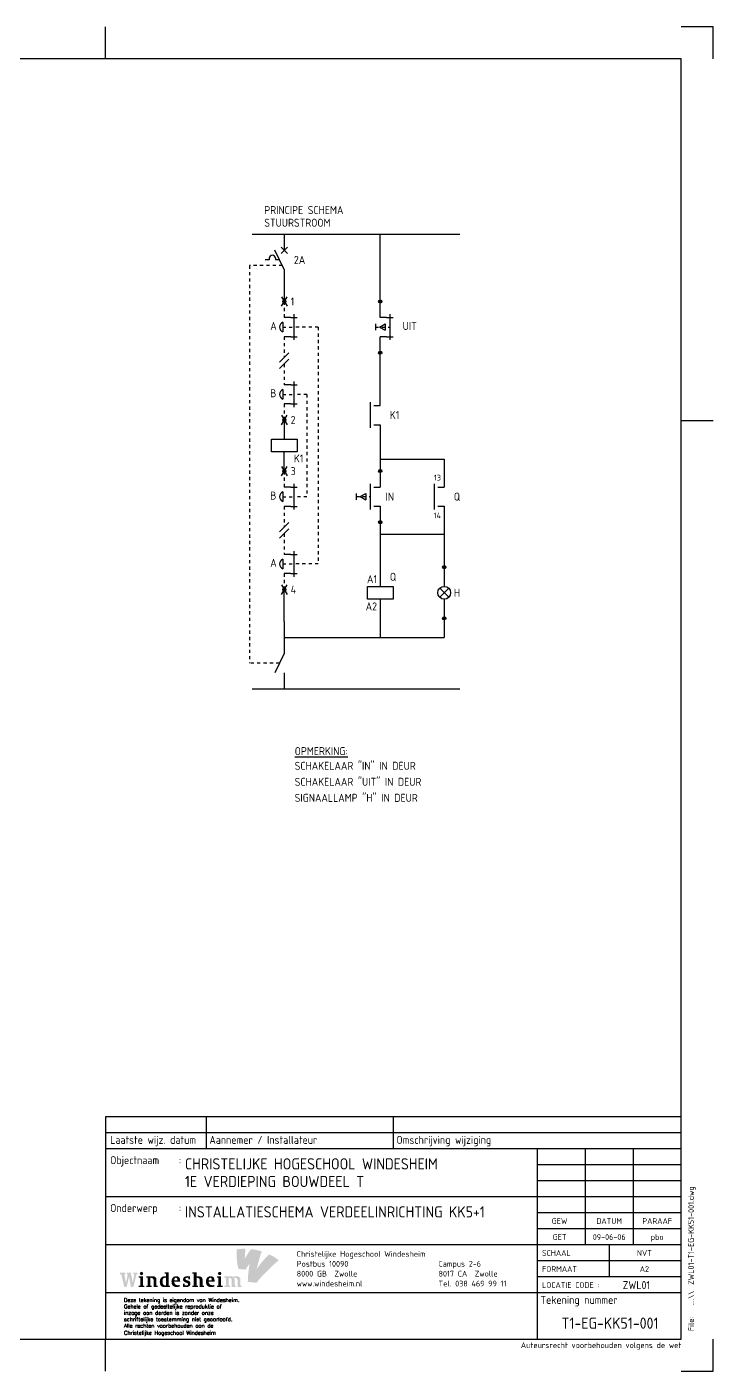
# Model space of a CAD drawing. Header units: millimetres. Extents: x 0 to 594, y 0 to 420.
# Drawn here: x 379.4 to 594, y 0 to 420 of the extents above; entities that cross this region are included whole.
import ezdxf
from ezdxf.enums import TextEntityAlignment as Align

# ---------------------------------------------------------------- set-up
doc = ezdxf.new("R2010")
doc.units = ezdxf.units.MM
doc.linetypes.add('STABI11', pattern=[2, 1, -1])
doc.layers.get('0').update_dxf_attribs({"linetype": 'CONTINUOUS'})
for name, color, linetype in [('00att018', 1, 'CONTINUOUS'), ('00att025', 2, 'CONTINUOUS'), ('00att035', 3, 'CONTINUOUS'), ('00att050', 4, 'CONTINUOUS'), ('00kad018', 1, 'CONTINUOUS'), ('00kad025', 2, 'CONTINUOUS'), ('00kad070', 5, 'CONTINUOUS'), ('BL$2----_KADER', 7, 'CONTINUOUS'), ('BL$4----_LOGO', 7, 'CONTINUOUS'), ('BL$4----_STEMPEL', 7, 'CONTINUOUS'), ('EL$1----', 3, 'CONTINUOUS'), ('EL6311--', 3, 'CONTINUOUS'), ('LAAG_1', 160, 'CONTINUOUS')]:
    doc.layers.add(name, color=color, linetype=linetype)
doc.styles.add('BURO-018', font='BUROFONT', dxfattribs={"height": 1.8})
doc.styles.add('BURO-025', font='Iso.shx', dxfattribs={"height": 2.5})
doc.styles.add('EDU', font='ROMANS.SHX', dxfattribs={"height": 2.5})
doc.styles.add('ISO', font='isocp.shx')

# ---------------------------------------------------------------- blocks, each defined once
blk = doc.blocks.new('a2-windesheim-hor')
at = {"layer": '00kad018', "color": 1}
for p, q in [((404, 410), (404, 420)), ((594, 420), (584, 420)), ((594, 410), (594, 420)), ((584, 297), (594, 297)), ((404, 0), (404, 10)), ((594, 0), (594, 10)), ((584, 0), (594, 0))]:
    blk.add_line(p, q, dxfattribs=at)
at = {"layer": '00kad070', "color": 5}
for p, q in [((584, 410), (20, 410)), ((584, 10), (584, 410)), ((20, 10), (584, 10))]:
    blk.add_line(p, q, dxfattribs=at)
at = {"layer": '00att018', "color": 1, "style": 'ISO'}
blk.add_text('Auteursrecht voorbehouden volgens de wet', height=1.8, dxfattribs=at).set_placement((584.08, 7.2), align=Align.RIGHT)
blk = doc.blocks.new('AI9-BLK4')
at = {"layer": 'LAAG_1'}
h = blk.add_hatch(color=40, dxfattribs=at)
edge = h.paths.add_edge_path()
edge.add_spline(control_points=[(7.13, 7.18), (4.76, 4.71), (2.6, 2.64), (-0.67, -2.09), (0, 0.48), (1.33, 5.88), (2.58, 8.98), (0.66, 9.66), (-2.22, 10.26), (-4.13, 10.42), (-5.47, 8.84), (-7.52, 5.49), (-8.07, 4.43), (-8, 6.89), (-7.74, 9.27), (-7.64, 10.61), (-9.57, 10.7), (-11, 10.61), (-13.21, 10.31), (-13.29, 6), (-13.05, 2.03), (-12.01, -2), (-10.76, -2.09), (-7.6, -2.36), (-7.6, -2.36), (-7.12, -1.66), (-6.13, -0.03), (-4.98, 1.41), (-5.44, -0.9), (-5.87, -4.06), (-6.06, -7.16), (-6.12, -8.14), (-6.15, -9.12), (-6.16, -10.06), (-4.67, -10.18), (-0.96, -10.58), (-0.72, -10.61), (-0.72, -10.61), (-0.71, -10.6), (-0.71, -10.6), (-0.7, -10.59), (-0.7, -10.58), (-0.69, -10.58), (0.69, -8.77), (2.26, -6.96), (3.63, -5.5), (4.7, -4.37), (5.74, -3.33), (6.72, -2.37), (9.27, 0.11), (11.5, 2.08), (13.21, 3.49), (11.03, 5.13), (9.48, 6.13), (7.13, 7.18)], knot_values=[0, 0, 0, 0, 1, 1, 1, 2, 2, 2, 3, 3, 3, 4, 4, 4, 5, 5, 5, 6, 6, 6, 7, 7, 7, 8, 8, 8, 9, 9, 9, 10, 10, 10, 11, 11, 11, 12, 12, 12, 13, 13, 13, 14, 14, 14, 15, 15, 15, 16, 16, 16, 17, 17, 17, 18, 18, 18, 18], degree=3, periodic=0)
h = blk.add_hatch(color=154, dxfattribs=at)
edge = h.paths.add_edge_path()
edge.add_spline(control_points=[(-0.71, -10.6), (-0.71, -10.6), (-0.71, -10.6), (-0.71, -10.6), (-0.74, -10.63), (-0.72, -10.62), (-0.71, -10.6)], knot_values=[0, 0, 0, 0, 1, 1, 1, 2, 2, 2, 2], degree=3, periodic=0)
h = blk.add_hatch(color=154, dxfattribs=at)
edge = h.paths.add_edge_path()
edge.add_spline(control_points=[(-0.71, -10.6), (-0.71, -10.6), (-0.7, -10.6), (-0.7, -10.6), (-0.67, -10.57), (-0.69, -10.59), (-0.71, -10.6)], knot_values=[0, 0, 0, 0, 1, 1, 1, 2, 2, 2, 2], degree=3, periodic=0)
blk = doc.blocks.new('AI9-BLK3')
at = {"layer": 'LAAG_1'}
h = blk.add_hatch(color=154, dxfattribs=at)
edge = h.paths.add_edge_path()
edge.add_spline(control_points=[(-27.78, 3.24), (-27.78, 3.24), (-29.75, -4.72), (-29.75, -4.72), (-29.75, -4.72), (-31.22, -4.72), (-31.22, -4.72), (-31.22, -4.72), (-32.46, 1.79), (-32.46, 1.79), (-32.46, 1.79), (-33.95, -4.72), (-33.95, -4.72), (-33.95, -4.72), (-35.41, -4.72), (-35.41, -4.72), (-35.41, -4.72), (-37.24, 3.24), (-37.24, 3.24), (-37.24, 3.24), (-38.03, 3.24), (-38.03, 3.24), (-38.03, 3.24), (-38.03, 4.16), (-38.03, 4.16), (-38.03, 4.16), (-34.81, 4.16), (-34.81, 4.16), (-34.81, 4.16), (-34.81, 3.24), (-34.81, 3.24), (-34.81, 3.24), (-35.38, 3.24), (-35.38, 3.24), (-35.38, 3.24), (-34.43, -2.11), (-34.43, -2.11), (-34.43, -2.11), (-33.18, 3.26), (-33.18, 3.26), (-33.18, 3.26), (-33.73, 3.26), (-33.73, 3.26), (-33.73, 3.26), (-33.73, 4.16), (-33.73, 4.16), (-33.73, 4.16), (-31.32, 4.16), (-31.32, 4.16), (-31.32, 4.16), (-30.15, -2.11), (-30.15, -2.11), (-30.15, -2.11), (-29.03, 3.24), (-29.03, 3.24), (-29.03, 3.24), (-29.84, 3.24), (-29.84, 3.24), (-29.84, 3.24), (-29.84, 4.16), (-29.84, 4.16), (-29.84, 4.16), (-27.18, 4.16), (-27.18, 4.16), (-27.18, 4.16), (-27.18, 3.24), (-27.18, 3.24), (-27.18, 3.24), (-27.78, 3.24), (-27.78, 3.24)], knot_values=[0, 0, 0, 0, 1, 1, 1, 2, 2, 2, 3, 3, 3, 4, 4, 4, 5, 5, 5, 6, 6, 6, 7, 7, 7, 8, 8, 8, 9, 9, 9, 10, 10, 10, 11, 11, 11, 12, 12, 12, 13, 13, 13, 14, 14, 14, 15, 15, 15, 16, 16, 16, 17, 17, 17, 18, 18, 18, 19, 19, 19, 20, 20, 20, 21, 21, 21, 22, 22, 22, 23, 23, 23, 23], degree=3, periodic=0)
h = blk.add_hatch(color=154, dxfattribs=at)
edge = h.paths.add_edge_path()
edge.add_spline(control_points=[(-26.42, -4.7), (-26.42, -4.7), (-26.42, -3.87), (-26.42, -3.87), (-26.42, -3.87), (-25.47, -3.87), (-25.47, -3.87), (-25.47, -3.87), (-25.47, 1.17), (-25.47, 1.17), (-25.47, 1.17), (-26.42, 1.17), (-26.42, 1.17), (-26.42, 1.17), (-26.42, 1.99), (-26.42, 1.99), (-26.42, 1.99), (-23.75, 1.99), (-23.75, 1.99), (-23.75, 1.99), (-23.75, -3.87), (-23.75, -3.87), (-23.75, -3.87), (-22.88, -3.87), (-22.88, -3.87), (-22.88, -3.87), (-22.88, -4.7), (-22.88, -4.7), (-22.88, -4.7), (-26.42, -4.7), (-26.42, -4.7)], knot_values=[0, 0, 0, 0, 1, 1, 1, 2, 2, 2, 3, 3, 3, 4, 4, 4, 5, 5, 5, 6, 6, 6, 7, 7, 7, 8, 8, 8, 9, 9, 9, 10, 10, 10, 10], degree=3, periodic=0)
edge = h.paths.add_edge_path()
edge.add_spline(control_points=[(-24.66, 2.67), (-25.25, 2.67), (-25.71, 3.15), (-25.71, 3.74), (-25.71, 4.33), (-25.25, 4.79), (-24.66, 4.79), (-24.07, 4.79), (-23.58, 4.33), (-23.58, 3.74), (-23.58, 3.15), (-24.07, 2.67), (-24.66, 2.67)], knot_values=[0, 0, 0, 0, 1, 1, 1, 2, 2, 2, 3, 3, 3, 4, 4, 4, 4], degree=3, periodic=0)
h = blk.add_hatch(color=154, dxfattribs=at)
edge = h.paths.add_edge_path()
edge.add_spline(control_points=[(-17.02, -4.7), (-17.02, -4.7), (-17.02, -0.94), (-17.02, -0.94), (-17.02, -0.3), (-17.19, 0.21), (-17.5, 0.52), (-17.87, 0.9), (-18.34, 1.07), (-18.89, 1.07), (-18.95, 1.07), (-19.03, 1.07), (-19.09, 1.06), (-19.09, 1.06), (-19.09, -3.87), (-19.09, -3.87), (-19.09, -3.87), (-18.24, -3.87), (-18.24, -3.87), (-18.24, -3.87), (-18.24, -4.7), (-18.24, -4.7), (-18.24, -4.7), (-21.72, -4.7), (-21.72, -4.7), (-21.72, -4.7), (-21.72, -3.87), (-21.72, -3.87), (-21.72, -3.87), (-20.8, -3.87), (-20.8, -3.87), (-20.8, -3.87), (-20.8, 1.17), (-20.8, 1.17), (-20.8, 1.17), (-21.72, 1.17), (-21.72, 1.17), (-21.72, 1.17), (-21.72, 1.99), (-21.72, 1.99), (-21.72, 1.99), (-19.44, 1.99), (-19.44, 1.99), (-19.15, 1.99), (-18.89, 2.03), (-18.56, 2.03), (-16.96, 2.03), (-16.32, 1.86), (-15.88, 1.41), (-15.46, 1), (-15.3, 0.57), (-15.3, -0.15), (-15.3, -0.15), (-15.3, -3.87), (-15.3, -3.87), (-15.3, -3.87), (-14.5, -3.87), (-14.5, -3.87), (-14.5, -3.87), (-14.5, -4.7), (-14.5, -4.7), (-14.5, -4.7), (-17.02, -4.7), (-17.02, -4.7)], knot_values=[0, 0, 0, 0, 1, 1, 1, 2, 2, 2, 3, 3, 3, 4, 4, 4, 5, 5, 5, 6, 6, 6, 7, 7, 7, 8, 8, 8, 9, 9, 9, 10, 10, 10, 11, 11, 11, 12, 12, 12, 13, 13, 13, 14, 14, 14, 15, 15, 15, 16, 16, 16, 17, 17, 17, 18, 18, 18, 19, 19, 19, 20, 20, 20, 21, 21, 21, 21], degree=3, periodic=0)
h = blk.add_hatch(color=154, dxfattribs=at)
edge = h.paths.add_edge_path(flags=16)
edge.add_spline(control_points=[(-6.76, -4.7), (-6.76, -4.7), (-6.76, -3.87), (-6.76, -3.87), (-6.76, -3.87), (-7.62, -3.87), (-7.62, -3.87), (-7.62, -3.87), (-7.62, 4.46), (-7.62, 4.46), (-7.62, 4.46), (-10.2, 4.46), (-10.2, 4.46), (-10.2, 4.46), (-10.2, 3.64), (-10.2, 3.64), (-10.2, 3.64), (-9.32, 3.64), (-9.32, 3.64), (-9.32, 3.64), (-9.32, 1.95), (-9.32, 1.95), (-9.59, 2), (-9.79, 2.04), (-10.19, 2.04), (-11.95, 2.04), (-13.23, 0.68), (-13.23, -1.45), (-13.23, -3.83), (-12.29, -4.77), (-10.28, -4.77), (-9.86, -4.77), (-9.32, -4.7), (-9.12, -4.7), (-9.12, -4.7), (-6.76, -4.7), (-6.76, -4.7)], knot_values=[0, 0, 0, 0, 1, 1, 1, 2, 2, 2, 3, 3, 3, 4, 4, 4, 5, 5, 5, 6, 6, 6, 7, 7, 7, 8, 8, 8, 9, 9, 9, 10, 10, 10, 11, 11, 11, 12, 12, 12, 12], degree=3, periodic=0)
edge = h.paths.add_edge_path()
edge.add_spline(control_points=[(-9.28, -3.73), (-9.49, -3.76), (-9.62, -3.78), (-9.79, -3.78), (-10.77, -3.78), (-11.52, -3.12), (-11.52, -1.21), (-11.52, 0.4), (-10.88, 1.06), (-10, 1.06), (-9.71, 1.06), (-9.48, 1.02), (-9.28, 0.97), (-9.28, 0.97), (-9.28, -3.73), (-9.28, -3.73)], knot_values=[0, 0, 0, 0, 1, 1, 1, 2, 2, 2, 3, 3, 3, 4, 4, 4, 5, 5, 5, 5], degree=3, periodic=0)
h = blk.add_hatch(color=154, dxfattribs=at)
edge = h.paths.add_edge_path(flags=16)
edge.add_spline(control_points=[(-0.43, -1.4), (-0.43, 1.03), (-1.16, 2.05), (-3.05, 2.05), (-4.8, 2.05), (-5.93, 0.7), (-5.93, -1.35), (-5.93, -3.59), (-4.75, -4.76), (-2.66, -4.76), (-1.92, -4.76), (-1.25, -4.65), (-0.71, -4.43), (-0.71, -4.43), (-0.71, -3.47), (-0.71, -3.47), (-1.15, -3.57), (-1.59, -3.59), (-2.01, -3.59), (-3.43, -3.59), (-4.18, -2.54), (-4.18, -1.4), (-4.18, -1.4), (-0.43, -1.4), (-0.43, -1.4)], knot_values=[0, 0, 0, 0, 1, 1, 1, 2, 2, 2, 3, 3, 3, 4, 4, 4, 5, 5, 5, 6, 6, 6, 7, 7, 7, 8, 8, 8, 8], degree=3, periodic=0)
edge = h.paths.add_edge_path()
edge.add_spline(control_points=[(-2.19, -0.48), (-2.19, -0.48), (-4.21, -0.48), (-4.21, -0.48), (-4.21, 0.48), (-3.76, 1.08), (-3.17, 1.08), (-2.58, 1.08), (-2.19, 0.63), (-2.19, -0.48)], knot_values=[0, 0, 0, 0, 1, 1, 1, 2, 2, 2, 3, 3, 3, 3], degree=3, periodic=0)
h = blk.add_hatch(color=154, dxfattribs=at)
edge = h.paths.add_edge_path()
edge.add_spline(control_points=[(3.18, -4.79), (2.42, -4.79), (1.53, -4.63), (1.31, -4.55), (1.31, -4.55), (1.31, -2.67), (1.31, -2.67), (1.31, -2.67), (2.34, -2.67), (2.34, -2.67), (2.34, -2.67), (2.34, -3.62), (2.34, -3.62), (2.58, -3.7), (2.94, -3.79), (3.32, -3.79), (4.14, -3.79), (4.53, -3.52), (4.53, -3.03), (4.53, -2.53), (4.09, -2.3), (3.53, -2.1), (3.53, -2.1), (2.71, -1.81), (2.71, -1.81), (1.84, -1.5), (1.32, -0.99), (1.32, 0.08), (1.32, 1.19), (2.31, 2.08), (3.93, 2.08), (4.57, 2.08), (5.29, 2), (5.66, 1.88), (5.66, 1.88), (5.66, 0.04), (5.66, 0.04), (5.66, 0.04), (4.69, 0.04), (4.69, 0.04), (4.69, 0.04), (4.69, 1), (4.69, 1), (4.43, 1.07), (4.17, 1.11), (3.89, 1.11), (3.16, 1.11), (2.8, 0.83), (2.8, 0.37), (2.8, -0.04), (3.05, -0.24), (3.64, -0.43), (3.64, -0.43), (4.44, -0.7), (4.44, -0.7), (5.37, -1.01), (6, -1.57), (6, -2.6), (6, -4), (4.84, -4.79), (3.18, -4.79)], knot_values=[0, 0, 0, 0, 1, 1, 1, 2, 2, 2, 3, 3, 3, 4, 4, 4, 5, 5, 5, 6, 6, 6, 7, 7, 7, 8, 8, 8, 9, 9, 9, 10, 10, 10, 11, 11, 11, 12, 12, 12, 13, 13, 13, 14, 14, 14, 15, 15, 15, 16, 16, 16, 17, 17, 17, 18, 18, 18, 19, 19, 19, 20, 20, 20, 20], degree=3, periodic=0)
h = blk.add_hatch(color=154, dxfattribs=at)
edge = h.paths.add_edge_path()
edge.add_spline(control_points=[(11.81, -4.7), (11.81, -4.7), (11.81, -1.02), (11.81, -1.02), (11.81, -0.32), (11.67, 0.19), (11.34, 0.52), (10.95, 0.91), (10.48, 1.07), (9.97, 1.07), (9.88, 1.07), (9.79, 1.06), (9.75, 1.06), (9.75, 1.06), (9.75, -3.87), (9.75, -3.87), (9.75, -3.87), (10.59, -3.87), (10.59, -3.87), (10.59, -3.87), (10.59, -4.7), (10.59, -4.7), (10.59, -4.7), (7.11, -4.7), (7.11, -4.7), (7.11, -4.7), (7.11, -3.87), (7.11, -3.87), (7.11, -3.87), (8.03, -3.87), (8.03, -3.87), (8.03, -3.87), (8.03, 3.64), (8.03, 3.64), (8.03, 3.64), (7.16, 3.64), (7.16, 3.64), (7.16, 3.64), (7.16, 4.46), (7.16, 4.46), (7.16, 4.46), (9.75, 4.46), (9.75, 4.46), (9.75, 4.46), (9.75, 1.99), (9.75, 1.99), (9.93, 2), (10.23, 2.03), (10.54, 2.03), (11.88, 2.03), (12.52, 1.84), (12.96, 1.4), (13.39, 0.97), (13.53, 0.51), (13.53, -0.15), (13.53, -0.15), (13.53, -3.87), (13.53, -3.87), (13.53, -3.87), (14.34, -3.87), (14.34, -3.87), (14.34, -3.87), (14.34, -4.7), (14.34, -4.7), (14.34, -4.7), (11.81, -4.7), (11.81, -4.7)], knot_values=[0, 0, 0, 0, 1, 1, 1, 2, 2, 2, 3, 3, 3, 4, 4, 4, 5, 5, 5, 6, 6, 6, 7, 7, 7, 8, 8, 8, 9, 9, 9, 10, 10, 10, 11, 11, 11, 12, 12, 12, 13, 13, 13, 14, 14, 14, 15, 15, 15, 16, 16, 16, 17, 17, 17, 18, 18, 18, 19, 19, 19, 20, 20, 20, 21, 21, 21, 22, 22, 22, 22], degree=3, periodic=0)
h = blk.add_hatch(color=154, dxfattribs=at)
edge = h.paths.add_edge_path(flags=16)
edge.add_spline(control_points=[(21.09, -1.4), (21.09, 1.03), (20.36, 2.05), (18.47, 2.05), (16.72, 2.05), (15.6, 0.7), (15.6, -1.35), (15.6, -3.59), (16.77, -4.76), (18.87, -4.76), (19.6, -4.76), (20.27, -4.65), (20.81, -4.43), (20.81, -4.43), (20.81, -3.47), (20.81, -3.47), (20.37, -3.57), (19.93, -3.59), (19.52, -3.59), (18.09, -3.59), (17.35, -2.54), (17.35, -1.4), (17.35, -1.4), (21.09, -1.4), (21.09, -1.4)], knot_values=[0, 0, 0, 0, 1, 1, 1, 2, 2, 2, 3, 3, 3, 4, 4, 4, 5, 5, 5, 6, 6, 6, 7, 7, 7, 8, 8, 8, 8], degree=3, periodic=0)
edge = h.paths.add_edge_path()
edge.add_spline(control_points=[(19.33, -0.48), (19.33, -0.48), (17.31, -0.48), (17.31, -0.48), (17.31, 0.48), (17.76, 1.08), (18.35, 1.08), (18.94, 1.08), (19.33, 0.63), (19.33, -0.48)], knot_values=[0, 0, 0, 0, 1, 1, 1, 2, 2, 2, 3, 3, 3, 3], degree=3, periodic=0)
h = blk.add_hatch(color=154, dxfattribs=at)
edge = h.paths.add_edge_path()
edge.add_spline(control_points=[(22.47, -4.7), (22.47, -4.7), (22.47, -3.87), (22.47, -3.87), (22.47, -3.87), (23.42, -3.87), (23.42, -3.87), (23.42, -3.87), (23.42, 1.17), (23.42, 1.17), (23.42, 1.17), (22.47, 1.17), (22.47, 1.17), (22.47, 1.17), (22.47, 1.99), (22.47, 1.99), (22.47, 1.99), (25.13, 1.99), (25.13, 1.99), (25.13, 1.99), (25.13, -3.87), (25.13, -3.87), (25.13, -3.87), (26, -3.87), (26, -3.87), (26, -3.87), (26, -4.7), (26, -4.7), (26, -4.7), (22.47, -4.7), (22.47, -4.7)], knot_values=[0, 0, 0, 0, 1, 1, 1, 2, 2, 2, 3, 3, 3, 4, 4, 4, 5, 5, 5, 6, 6, 6, 7, 7, 7, 8, 8, 8, 9, 9, 9, 10, 10, 10, 10], degree=3, periodic=0)
edge = h.paths.add_edge_path()
edge.add_spline(control_points=[(24.23, 2.67), (23.64, 2.67), (23.18, 3.15), (23.18, 3.74), (23.18, 4.33), (23.64, 4.79), (24.23, 4.79), (24.82, 4.79), (25.31, 4.33), (25.31, 3.74), (25.31, 3.15), (24.82, 2.67), (24.23, 2.67)], knot_values=[0, 0, 0, 0, 1, 1, 1, 2, 2, 2, 3, 3, 3, 4, 4, 4, 4], degree=3, periodic=0)
h = blk.add_hatch(color=154, dxfattribs=at)
edge = h.paths.add_edge_path()
edge.add_spline(control_points=[(35.52, -4.7), (35.52, -4.7), (35.52, -0.89), (35.52, -0.89), (35.52, -0.3), (35.34, 0.21), (35.04, 0.52), (34.66, 0.9), (34.24, 1.07), (33.55, 1.07), (33.41, 1.07), (33.28, 1.05), (33.17, 1.03), (33.4, 0.83), (33.52, 0.35), (33.52, -0.07), (33.52, -0.07), (33.52, -3.87), (33.52, -3.87), (33.52, -3.87), (34.3, -3.87), (34.3, -3.87), (34.3, -3.87), (34.3, -4.7), (34.3, -4.7), (34.3, -4.7), (31.82, -4.7), (31.82, -4.7), (31.82, -4.7), (31.82, -0.89), (31.82, -0.89), (31.82, -0.18), (31.64, 0.24), (31.34, 0.53), (30.95, 0.92), (30.5, 1.07), (30.01, 1.07), (29.96, 1.07), (29.9, 1.06), (29.8, 1.06), (29.8, 1.06), (29.8, -3.87), (29.8, -3.87), (29.8, -3.87), (30.64, -3.87), (30.64, -3.87), (30.64, -3.87), (30.64, -4.7), (30.64, -4.7), (30.64, -4.7), (27.17, -4.7), (27.17, -4.7), (27.17, -4.7), (27.17, -3.87), (27.17, -3.87), (27.17, -3.87), (28.09, -3.87), (28.09, -3.87), (28.09, -3.87), (28.09, 1.17), (28.09, 1.17), (28.09, 1.17), (27.17, 1.17), (27.17, 1.17), (27.17, 1.17), (27.17, 1.99), (27.17, 1.99), (27.17, 1.99), (29.58, 1.99), (29.58, 1.99), (29.86, 1.99), (30.2, 2.03), (30.42, 2.03), (31.35, 2.03), (31.94, 1.93), (32.49, 1.67), (32.96, 1.86), (33.67, 2.01), (34.45, 2.01), (35.63, 2.01), (36.25, 1.82), (36.67, 1.4), (37.08, 0.99), (37.23, 0.53), (37.23, -0.08), (37.23, -0.08), (37.23, -3.87), (37.23, -3.87), (37.23, -3.87), (38.03, -3.87), (38.03, -3.87), (38.03, -3.87), (38.03, -4.7), (38.03, -4.7), (38.03, -4.7), (35.52, -4.7), (35.52, -4.7)], knot_values=[0, 0, 0, 0, 1, 1, 1, 2, 2, 2, 3, 3, 3, 4, 4, 4, 5, 5, 5, 6, 6, 6, 7, 7, 7, 8, 8, 8, 9, 9, 9, 10, 10, 10, 11, 11, 11, 12, 12, 12, 13, 13, 13, 14, 14, 14, 15, 15, 15, 16, 16, 16, 17, 17, 17, 18, 18, 18, 19, 19, 19, 20, 20, 20, 21, 21, 21, 22, 22, 22, 23, 23, 23, 24, 24, 24, 25, 25, 25, 26, 26, 26, 27, 27, 27, 28, 28, 28, 29, 29, 29, 30, 30, 30, 31, 31, 31, 32, 32, 32, 32], degree=3, periodic=0)
blk = doc.blocks.new('AI9-BLK2')
at = {"layer": 'LAAG_1', "color": 7}
for name, p in [('AI9-BLK4', (36.4, 1.35)), ('AI9-BLK3', (-11.59, -7.17))]:
    blk.add_blockref(name, p, dxfattribs=at)
blk = doc.blocks.new('CHW_ONDERHOEK')
at = {"layer": '00kad025', "color": 2}
for p, q in [((-190, 79.5), (-190, 69.5)), ((-10, 79.5), (-190, 79.5)), ((-158.5, 79.5), (-158.5, 69.5)), ((-100, 79.5), (-100, 69.5)), ((-10, 74.5), (-190, 74.5)), ((-40, 69.5), (-40, 39.5)), ((-25, 69.5), (-25, 39.5)), ((-10, 64.5), (-55, 64.5)), ((-10, 59.5), (-55, 59.5)), ((-10, 54.5), (-55, 54.5)), ((-10, 49.5), (-55, 49.5)), ((-32.5, 39.5), (-32.5, 34.5)), ((-32.5, 34.5), (-32.5, 29.5))]:
    blk.add_line(p, q, dxfattribs=at)
at = {"layer": '00kad070', "color": 5}
for p, q in [((-10, 69.5), (-190, 69.5)), ((-190, 69.5), (-190, 10)), ((-55, 69.5), (-55, 10)), ((-55, 54.5), (-190, 54.5)), ((-10, 44.5), (-55, 44.5)), ((-10, 39.5), (-190, 39.5)), ((-10, 34.5), (-55, 34.5)), ((-10, 29.5), (-55, 29.5)), ((-55, 24.5), (-190, 24.5)), ((-10, 24.5), (-55, 24.5))]:
    blk.add_line(p, q, dxfattribs=at)
at = {"layer": 'LAAG_1', "color": 7, "xscale": 0.5, "yscale": 0.5, "zscale": 0.5}
blk.add_blockref('AI9-BLK2', (-160.6, 32.22), dxfattribs=at)
at = {"layer": '00att018', "color": 1, "style": 'ISO'}
for s, p in [('GEW', (-48, 46)), ('DATUM', (-32.5, 46)), ('PARAAF', (-17.5, 46)), ('GET', (-48, 41))]:
    blk.add_text(s, height=1.8, dxfattribs=at).set_placement(p, align=Align.CENTER)
for s, p in [('SCHAAL', (-53.5, 36)), ('FORMAAT', (-53.5, 31))]:
    blk.add_text(s, height=1.8, dxfattribs=at).set_placement(p)
at = {"layer": '00att018', "color": 1, "linetype": 'Continuous', "style": 'EDU'}
for s, p in [('Deze tekening is eigendom van Windesheim.', (-184.2, 21.6)), ('Gehele of gedeeltelijke reproduktie of', (-184.2, 19.6)), ('inzage aan derden is zonder onze', (-184.2, 17.6)), ('schriftelijke toestemming niet geoorloofd.', (-184.2, 15.6)), ('Alle rechten voorbehouden aan de', (-184.2, 13.6)), ('Christelijke Hogeschool Windesheim', (-184.2, 11.38))]:
    blk.add_text(s, height=1.2, dxfattribs=at).set_placement(p)
at = {"layer": '00att018', "color": 1, "style": 'ISO', "width": 0.9}
blk.add_text('....\\\\', height=1.8, rotation=90, dxfattribs=at).set_placement((-6, 20.5))
at = {"layer": '00att018', "color": 1, "style": 'ISO'}
blk.add_text('File:', height=1.8, rotation=90, dxfattribs=at).set_placement((-6, 12.5))
for tag, p in [('WZ_CODED', (-48, 66.07)), ('WZ_DATUMD', (-32.5, 66.07)), ('WZ_WZGOEDD', (-17.5, 66.07)), ('WZ_CODEC', (-48, 61.07)), ('WZ_DATUMC', (-32.5, 61.07)), ('WZ_WZGOEDC', (-17.5, 61.07)), ('WZ_CODEB', (-48, 56.07)), ('WZ_DATUMB', (-32.5, 56.07)), ('WZ_WZGOEDB', (-17.5, 56.07)), ('WZ_CODEA', (-48, 51.07)), ('WZ_DATUMA', (-32.5, 51.07)), ('WZ_WZGOEDA', (-17.5, 51.07)), ('TKDATCREAT', (-32.5, 41)), ('TKINIT', (-17.5, 41)), ('TKSCHAAL', (-21.5, 36)), ('TKFORMAAT', (-21.5, 31))]:
    blk.add_attdef(tag, text='', height=1.8, dxfattribs=at).set_placement(p, align=Align.CENTER)
blk.add_attdef('DWGNAME', (-6, 26.93), '', height=1.8, rotation=90, dxfattribs=at)
at = {"layer": '00att025', "color": 2, "style": 'ISO'}
for s, p in [('Objectnaam', (-188.5, 64.67)), ('Onderwerp', (-188.5, 49.72)), ('Tekening nummer', (-54, 21))]:
    blk.add_text(s, height=2.5, dxfattribs=at).set_placement(p)
at = {"layer": '00att025', "style": 'ISO'}
for p in [(-167.02, 64.67), (-167.02, 49.78)]:
    blk.add_text(':', height=2.5, dxfattribs=at).set_placement(p)
at = {"layer": '00att025', "color": 1, "style": 'ISO'}
blk.add_text('LOCATIE CODE :', height=1.8, dxfattribs=at).set_placement((-53.5, 26))
at = {"layer": '00att025', "color": 2, "style": 'ISO'}
for tag, p in [('WZ_DATUM', (-184, 75.9)), ('WZ_AANNEMER_INSTALATEUR', (-157.5, 75.9)), ('WZ_OMSCHR', (-99, 75.9))]:
    blk.add_attdef(tag, p, '', height=2.5, dxfattribs=at)
at = {"layer": '00att025', "color": 3, "style": 'ISO'}
blk.add_attdef('TKVRIJ2', text='', height=2.5, dxfattribs=at).set_placement((-24, 25.62), align=Align.CENTER)
at = {"layer": '00att035', "color": 3, "style": 'ISO'}
for s, p in [('Laatste wijz. datum', (-188.5, 71)), ('Aannemer / Installateur', (-157.5, 71)), ('Omschrijving wijziging', (-99, 71))]:
    blk.add_text(s, height=2.5, dxfattribs=at).set_placement(p)
for tag, p in [('PROMSCHR', (-165.14, 63)), ('TK1OMSCHR', (-165.14, 57.5)), ('TK2OMSCHR', (-165.14, 48)), ('TKVRIJ1', (-165.14, 42.5))]:
    blk.add_attdef(tag, p, '', height=3.5, dxfattribs=at)
at = {"layer": '00att050', "color": 4, "style": 'ISO'}
blk.add_attdef('TKFASE', text='', height=5, dxfattribs=at).set_placement((-14.5, 82), align=Align.RIGHT)
blk.add_attdef('TKTEKNR', text='', height=3.5, dxfattribs=at).set_placement((-32.25, 13.23), align=Align.CENTER)
at = {"layer": 'BL$4----_LOGO', "color": 1, "style": 'ISO'}
for s, p in [('Christelijke Hogeschool Windesheim', (-130.19, 35.71)), ('Postbus 10090', (-130.19, 32.63)), ('Campus 2-6', (-85.85, 32.63)), ('8000 GB  Zwolle', (-130.19, 29.54)), ('8017 CA  Zwolle', (-85.85, 29.54)), ('www.windesheim.nl', (-130.19, 26.45)), ('Tel. 038 469 99 11', (-85.85, 26.45))]:
    blk.add_text(s, height=1.8, dxfattribs=at).set_placement(p)
blk = doc.blocks.new('070201')
at = {"color": 0, "linetype": 'Continuous'}
blk.add_line((0, -6), (-3, 0), dxfattribs=at)
at = {"color": 0, "linetype": 'Continuous', "style": 'BURO-018'}
blk.add_attdef('E_ASK1', text='', height=1.8, dxfattribs=at).set_placement((-1, 1), align=Align.RIGHT)
at = {"color": 0, "linetype": 'Continuous', "style": 'BURO-018', "flags": 1}
for tag, p in [('E_ID', (0, 0)), ('E_MATCODE', (0, -5))]:
    blk.add_attdef(tag, p, '', height=1.8, dxfattribs=at)
at = {"color": 0, "linetype": 'Continuous', "style": 'BURO-018'}
blk.add_attdef('E_KODE', text='', height=1.8, dxfattribs=at).set_placement((3, -3), align=Align.MIDDLE_LEFT)
blk.add_attdef('E_ASK2', text='', height=1.8, dxfattribs=at).set_placement((-1, -7), align=Align.TOP_RIGHT)
blk = doc.blocks.new('0702A1')
at = {"color": 0, "linetype": 'Continuous'}
for p, q in [((-3, -7), (-3, 1)), ((-2, 0), (0, 0)), ((-2, -6), (0, -6))]:
    blk.add_line(p, q, dxfattribs=at)
at = {"color": 0, "linetype": 'Continuous', "style": 'BURO-018'}
blk.add_attdef('E_ASK1', text='', height=1.8, dxfattribs=at).set_placement((-1, 1), align=Align.RIGHT)
at = {"color": 0, "linetype": 'Continuous', "style": 'BURO-018', "flags": 1}
for tag, p in [('E_ID', (0, 0)), ('E_MATCODE', (0, -5))]:
    blk.add_attdef(tag, p, '', height=1.8, dxfattribs=at)
at = {"color": 0, "linetype": 'Continuous', "style": 'BURO-018'}
blk.add_attdef('E_KODE', text='', height=1.8, dxfattribs=at).set_placement((3, -3), align=Align.MIDDLE_LEFT)
blk.add_attdef('E_ASK2', text='', height=1.8, dxfattribs=at).set_placement((-1, -7), align=Align.TOP_RIGHT)
blk = doc.blocks.new('081001')
at = {"color": 0, "linetype": 'Continuous'}
for p, q in [((-1.41, 1.41), (1.41, -1.41)), ((1.41, 1.41), (-1.41, -1.41))]:
    blk.add_line(p, q, dxfattribs=at)
blk.add_circle((0, 0), 2, dxfattribs=at)
at = {"color": 0, "linetype": 'Continuous', "style": 'BURO-018'}
blk.add_attdef('E_ASK1', text='', height=1.8, dxfattribs=at).set_placement((-1, 4), align=Align.RIGHT)
at = {"color": 0, "linetype": 'Continuous', "style": 'BURO-018', "flags": 1}
for tag, p in [('E_ID', (0, 0)), ('E_MATCODE', (0, -3))]:
    blk.add_attdef(tag, p, '', height=1.8, dxfattribs=at)
at = {"color": 0, "linetype": 'Continuous', "style": 'BURO-018'}
blk.add_attdef('E_KODE', text='', height=1.8, dxfattribs=at).set_placement((3, 0), align=Align.MIDDLE_LEFT)
blk.add_attdef('E_ASK2', text='', height=1.8, dxfattribs=at).set_placement((-1, -4), align=Align.TOP_RIGHT)
blk = doc.blocks.new('021308')
at = {"color": 0, "linetype": 'Continuous'}
blk.add_line((-3.5, 1.5), (-3.5, -1.5), dxfattribs=at)
at = {"color": 0, "linetype": 'STABI11'}
blk.add_line((-3.5, 0), (0, 0), dxfattribs=at)
at = {"color": 0, "linetype": 'Continuous'}
blk.add_arc((-2.875, 0), 1.625, 112.61986, 247.38014, dxfattribs=at)
blk = doc.blocks.new('0302A1')
at = {"color": 0, "linetype": 'Continuous'}
blk.add_line((-0.87, -1.5), (0.87, 1.5), dxfattribs=at)
at = {"color": 0, "const_width": 0.5}
blk.add_lwpolyline([(-0.25, 0, 1), (0.25, 0, 1)], format="xyb", close=True, dxfattribs=at)
at = {"color": 0, "linetype": 'Continuous'}
blk.add_circle((0, 0), 0.5, dxfattribs=at)
at = {"color": 0, "linetype": 'Continuous', "style": 'BURO-018', "flags": 1}
for tag, p in [('E_ID', (0, 0)), ('E_MATCODE', (0, -5))]:
    blk.add_attdef(tag, p, '', height=1.8, dxfattribs=at)
at = {"color": 0, "linetype": 'Continuous', "style": 'BURO-018'}
blk.add_attdef('E_KODE', text='', height=1.8, dxfattribs=at).set_placement((2, 0), align=Align.MIDDLE_LEFT)
blk = doc.blocks.new('0715A1')
at = {"color": 0, "linetype": 'Continuous'}
for p, q in [((-4, -2), (-4, 2)), ((-4, 2), (4, 2)), ((4, 2), (4, -2)), ((4, -2), (-4, -2))]:
    blk.add_line(p, q, dxfattribs=at)
at = {"color": 0, "linetype": 'Continuous', "style": 'BURO-018'}
blk.add_attdef('E_ASK1', text='', height=1.8, dxfattribs=at).set_placement((-1, 3), align=Align.RIGHT)
blk.add_attdef('E_KODE', text='', height=1.8, dxfattribs=at).set_placement((3, 5), align=Align.MIDDLE_LEFT)
at = {"color": 0, "linetype": 'Continuous', "style": 'BURO-018', "flags": 1}
for tag, p in [('E_ID', (0, 0)), ('E_MATCODE', (0, -3))]:
    blk.add_attdef(tag, p, '', height=1.8, dxfattribs=at)
at = {"color": 0, "linetype": 'Continuous', "style": 'BURO-018'}
blk.add_attdef('E_ASK2', text='', height=1.8, dxfattribs=at).set_placement((-1, -3), align=Align.TOP_RIGHT)
blk = doc.blocks.new('030201')
at = {"color": 0, "const_width": 0.5}
blk.add_lwpolyline([(-0.25, 0, 1), (0.25, 0, 1)], format="xyb", close=True, dxfattribs=at)
at = {"color": 0, "linetype": 'Continuous'}
blk.add_circle((0, 0), 0.5, dxfattribs=at)
at = {"color": 0, "linetype": 'Continuous', "style": 'BURO-018', "flags": 1}
for tag, p in [('E_ID', (0, 0)), ('E_MATCODE', (0, -5))]:
    blk.add_attdef(tag, p, '', height=1.8, dxfattribs=at)
at = {"color": 0, "linetype": 'Continuous', "style": 'BURO-018'}
blk.add_attdef('E_KODE', text='', height=1.8, dxfattribs=at).set_placement((2, 0), align=Align.MIDDLE_LEFT)
blk = doc.blocks.new('0213A1')
at = {"color": 0, "linetype": 'Continuous'}
for p, q in [((-4.5, 1), (-4.5, -1)), ((-3.23, 0), (-1.5, 1)), ((-3.23, 0), (-1.5, -1)), ((-1.5, 1), (-1.5, -1))]:
    blk.add_line(p, q, dxfattribs=at)
at = {"color": 0, "linetype": 'STABI11'}
blk.add_line((-4.5, 0), (0, 0), dxfattribs=at)
blk = doc.blocks.new('0713A1')
at = {"color": 0, "linetype": 'Continuous'}
for p, q in [((0, -6), (-3, 0)), ((-1, -1), (1, 1)), ((-1, 1), (1, -1)), ((-4.75, -3), (-6, -3)), ((-4.75, -2.5), (-4.75, -3)), ((-2.75, -2.5), (-2.75, -3)), ((-1.5, -3), (-2.75, -3))]:
    blk.add_line(p, q, dxfattribs=at)
blk.add_arc((-3.75, -2.5), 1, 0, 180, dxfattribs=at)
at = {"color": 0, "linetype": 'Continuous', "style": 'BURO-018'}
blk.add_attdef('E_ASK1', text='', height=1.8, dxfattribs=at).set_placement((-1, 1), align=Align.RIGHT)
at = {"color": 0, "linetype": 'Continuous', "style": 'BURO-018', "flags": 1}
for tag, p in [('E_ID', (0, 0)), ('E_MATCODE', (0, -5))]:
    blk.add_attdef(tag, p, '', height=1.8, dxfattribs=at)
at = {"color": 0, "linetype": 'Continuous', "style": 'BURO-018'}
blk.add_attdef('E_KODE', text='', height=1.8, dxfattribs=at).set_placement((3, -3), align=Align.MIDDLE_LEFT)
blk.add_attdef('E_ASK2', text='', height=1.8, dxfattribs=at).set_placement((-1, -7), align=Align.TOP_RIGHT)

msp = doc.modelspace()

# ---------------------------------------------------------------- linework, layer by layer
at = {"layer": 'EL$1----'}
for p, q in [((449.92, 355.19), (514.76, 355.19)), ((459.92, 355.19), (459.92, 350.19)), ((489.92, 329.19), (489.92, 355.19)), ((459.92, 344.19), (459.92, 334.19)), ((461.92, 329.19), (463.92, 329.19)), ((491.92, 329.19), (493.92, 329.19)), ((461.92, 323.19), (463.92, 323.19)), ((489.92, 301.71), (489.92, 323.19)), ((491.92, 323.19), (493.92, 323.19)), ((458.46, 315.23), (461.38, 318.15)), ((458.46, 313.23), (461.38, 316.15)), ((461.92, 308.19), (463.92, 308.19)), ((461.92, 302.19), (463.92, 302.19)), ((459.92, 297.19), (459.92, 291.19)), ((489.92, 295.71), (489.92, 276.23)), ((459.92, 281.19), (459.92, 287.19)), ((489.92, 284.97), (509.92, 284.97)), ((509.92, 284.97), (509.92, 276.23)), ((461.92, 276.19), (463.92, 276.19)), ((461.92, 270.19), (463.92, 270.19)), ((489.92, 270.23), (489.92, 245.19)), ((509.92, 270.23), (509.92, 245.19)), ((458.46, 262.23), (461.38, 265.15)), ((458.46, 260.23), (461.38, 263.15)), ((489.92, 261.49), (509.92, 261.49)), ((461.92, 255.19), (463.92, 255.19)), ((461.92, 249.19), (463.92, 249.19)), ((459.92, 234.19), (459.92, 244.19)), ((489.92, 241.19), (489.92, 229.19)), ((459.92, 234.19), (459.92, 224.19)), ((459.92, 229.19), (509.92, 229.19)), ((459.92, 218.19), (459.92, 213.19)), ((449.92, 213.19), (514.76, 213.19))]:
    msp.add_line(p, q, dxfattribs=at)
at = {"layer": 'EL$1----', "color": 1, "linetype": 'STABI11'}
for p, q in [((449, 345.4), (449, 221.19)), ((459.31, 345.4), (449, 345.4)), ((470.56, 326.19), (462.92, 326.19)), ((470.56, 326.19), (470.56, 252.19)), ((467.02, 305.19), (462.92, 305.19)), ((467.02, 305.19), (467.02, 273.19)), ((467.02, 273.19), (462.92, 273.19)), ((470.56, 252.19), (462.92, 252.19)), ((458.42, 221.19), (449, 221.19))]:
    msp.add_line(p, q, dxfattribs=at)
at = {"layer": 'EL$1----', "linetype": 'STABI11'}
for p, q in [((459.92, 334.19), (459.92, 329.19)), ((459.92, 323.19), (459.92, 316.69)), ((459.92, 314.69), (459.92, 308.19)), ((459.92, 302.19), (459.92, 297.19)), ((459.92, 281.19), (459.92, 276.19)), ((459.92, 270.19), (459.92, 263.69)), ((459.92, 261.69), (459.92, 255.19)), ((459.92, 249.19), (459.92, 244.19))]:
    msp.add_line(p, q, dxfattribs=at)
at = {"layer": 'EL6311--'}
msp.add_line((509.92, 241.19), (509.92, 229.19), dxfattribs=at)

# ---------------------------------------------------------------- block references
at = {"layer": 'BL$2----_KADER'}
msp.add_blockref('a2-windesheim-hor', (0, 0), dxfattribs=at)
at = {"layer": 'BL$4----_STEMPEL'}
ref = msp.add_blockref('CHW_ONDERHOEK', (594, 0), dxfattribs=at)
ref.add_attrib('TKTEKNR', 'T1-EG-KK51-001', dxfattribs={"layer": '00att050', "color": 4, "height": 3.5, "style": 'ISO'}).set_placement((561.75, 13.23), align=Align.CENTER)
ref.add_attrib('TKDATCREAT', '09-06-06', dxfattribs={"layer": '00att018', "color": 1, "height": 1.8, "style": 'ISO'}).set_placement((561.5, 41), align=Align.CENTER)
ref.add_attrib('TKINIT', 'pbo', dxfattribs={"layer": '00att018', "color": 1, "height": 1.8, "style": 'ISO'}).set_placement((576.5, 41), align=Align.CENTER)
ref.add_attrib('TKSCHAAL', 'NVT', dxfattribs={"layer": '00att018', "color": 1, "height": 1.8, "style": 'ISO'}).set_placement((572.5, 36), align=Align.CENTER)
ref.add_attrib('TKFORMAAT', 'A2', dxfattribs={"layer": '00att018', "color": 1, "height": 1.8, "style": 'ISO'}).set_placement((572.5, 31), align=Align.CENTER)
ref.add_attrib('TKVRIJ2', 'ZWL01', dxfattribs={"layer": '00att025', "color": 3, "height": 2.5, "style": 'ISO'}).set_placement((570, 25.62), align=Align.CENTER)
ref.add_attrib('PROMSCHR', 'CHRISTELIJKE HOGESCHOOL WINDESHEIM', (428.86, 63), dxfattribs={"layer": '00att035', "color": 3, "height": 3.5, "style": 'ISO'})
ref.add_attrib('TK2OMSCHR', 'INSTALLATIESCHEMA VERDEELINRICHTING KK5+1', (428.86, 48), dxfattribs={"layer": '00att035', "color": 3, "height": 3.5, "style": 'ISO'})
ref.add_attrib('TKFILE', 'ZWL01-T1-EG-KK51-001.dwg', (588, 26.93), dxfattribs={"layer": '00att018', "color": 1, "height": 1.8, "rotation": 90, "style": 'ISO'})
ref.add_attrib('TK1OMSCHR', '1E VERDIEPING BOUWDEEL T', (428.86, 57.5), dxfattribs={"layer": '00att035', "color": 3, "height": 3.5, "style": 'ISO'})
at = {"layer": 'EL$1----'}
ref = msp.add_blockref('0713A1', (459.92, 350.19), dxfattribs=at)
ref.add_attrib('E_KODE', '2A', dxfattribs={"layer": '0', "color": 1, "linetype": 'Continuous', "height": 2.5, "style": 'BURO-025'}).set_placement((462.92, 347.19), align=Align.MIDDLE_LEFT)
ref = msp.add_blockref('0302A1', (459.92, 334.19), dxfattribs=dict(at, xscale=-1, rotation=180))
ref.add_attrib('E_KODE', '1', dxfattribs={"layer": '0', "color": 1, "linetype": 'Continuous', "height": 2.5, "style": 'BURO-025'}).set_placement((461.92, 334.19), align=Align.MIDDLE_LEFT)
for name, p in [('0302A1', (459.92, 334.19)), ('030201', (489.92, 334.19)), ('021308', (462.92, 326.19)), ('0213A1', (492.92, 326.19)), ('030201', (489.92, 318.19)), ('021308', (462.92, 305.19)), ('0302A1', (459.92, 281.19)), ('030201', (489.92, 281.23)), ('021308', (462.92, 273.19)), ('0213A1', (486.92, 273.23)), ('030201', (489.92, 265.23)), ('021308', (462.92, 252.19)), ('030201', (509.92, 251.19)), ('030201', (509.92, 235.19))]:
    msp.add_blockref(name, p, dxfattribs=at)
ref = msp.add_blockref('0702A1', (459.92, 323.19), dxfattribs=dict(at, rotation=180))
ref.add_attrib('E_KODE', 'A', dxfattribs={"layer": '0', "color": 1, "linetype": 'Continuous', "height": 2.5, "style": 'BURO-025'}).set_placement((455.53, 326.55), align=Align.MIDDLE_LEFT)
ref = msp.add_blockref('0702A1', (489.92, 323.19), dxfattribs=dict(at, rotation=180))
ref.add_attrib('E_KODE', 'UIT', dxfattribs={"layer": '0', "color": 1, "linetype": 'Continuous', "height": 2.5, "style": 'BURO-025'}).set_placement((496.92, 326.55), align=Align.MIDDLE_LEFT)
ref = msp.add_blockref('0702A1', (459.92, 302.19), dxfattribs=dict(at, rotation=180))
ref.add_attrib('E_KODE', 'B', dxfattribs={"layer": '0', "color": 1, "linetype": 'Continuous', "height": 2.5, "style": 'BURO-025'}).set_placement((455.53, 305.55), align=Align.MIDDLE_LEFT)
ref = msp.add_blockref('0702A1', (489.92, 301.71), dxfattribs=at)
ref.add_attrib('E_KODE', 'K1', dxfattribs={"layer": '0', "color": 1, "linetype": 'Continuous', "height": 2.5, "style": 'BURO-025'}).set_placement((492.92, 298.71), align=Align.MIDDLE_LEFT)
ref = msp.add_blockref('0302A1', (459.92, 297.19), dxfattribs=at)
ref.add_attrib('E_KODE', '2', dxfattribs={"layer": '0', "color": 1, "linetype": 'Continuous', "height": 2.5, "style": 'BURO-025'}).set_placement((461.92, 297.19), align=Align.MIDDLE_LEFT)
at = {"layer": 'EL$1----', "xscale": -1, "rotation": 180}
for name, p in [('0302A1', (459.92, 297.19)), ('0302A1', (459.92, 244.19)), ('070201', (459.92, 218.19))]:
    msp.add_blockref(name, p, dxfattribs=at)
at = {"layer": 'EL$1----'}
ref = msp.add_blockref('0715A1', (459.92, 289.19), dxfattribs=at)
ref.add_attrib('E_KODE', 'K1', dxfattribs={"layer": '0', "color": 1, "linetype": 'Continuous', "height": 2.5, "style": 'BURO-025'}).set_placement((462.92, 285.15), align=Align.MIDDLE_LEFT)
ref = msp.add_blockref('0302A1', (459.92, 281.19), dxfattribs=dict(at, xscale=-1, rotation=180))
ref.add_attrib('E_KODE', '3', dxfattribs={"layer": '0', "color": 1, "linetype": 'Continuous', "height": 2.5, "style": 'BURO-025'}).set_placement((461.92, 281.19), align=Align.MIDDLE_LEFT)
ref = msp.add_blockref('0702A1', (489.92, 276.23), dxfattribs=at)
ref.add_attrib('E_KODE', 'IN', dxfattribs={"layer": '0', "color": 1, "linetype": 'Continuous', "height": 2.5, "style": 'BURO-025'}).set_placement((491.58, 273.23), align=Align.MIDDLE_LEFT)
ref = msp.add_blockref('0702A1', (509.92, 276.23), dxfattribs=at)
ref.add_attrib('E_KODE', 'Q', dxfattribs={"layer": '0', "color": 1, "linetype": 'Continuous', "height": 2.5, "style": 'BURO-025'}).set_placement((512.92, 273.23), align=Align.MIDDLE_LEFT)
ref.add_attrib('E_ASK1', '13', dxfattribs={"layer": '0', "color": 1, "linetype": 'Continuous', "height": 1.8, "style": 'BURO-025'}).set_placement((508.92, 278.26), align=Align.RIGHT)
ref.add_attrib('E_ASK2', '14', dxfattribs={"layer": '0', "color": 1, "linetype": 'Continuous', "height": 1.8, "style": 'BURO-025'}).set_placement((508.92, 268.23), align=Align.TOP_RIGHT)
ref = msp.add_blockref('0702A1', (459.92, 270.19), dxfattribs=dict(at, rotation=180))
ref.add_attrib('E_KODE', 'B', dxfattribs={"layer": '0', "color": 1, "linetype": 'Continuous', "height": 2.5, "style": 'BURO-025'}).set_placement((455.53, 273.55), align=Align.MIDDLE_LEFT)
ref = msp.add_blockref('0702A1', (459.92, 249.19), dxfattribs=dict(at, rotation=180))
ref.add_attrib('E_KODE', 'A', dxfattribs={"layer": '0', "color": 1, "linetype": 'Continuous', "height": 2.5, "style": 'BURO-025'}).set_placement((455.53, 252.55), align=Align.MIDDLE_LEFT)
ref = msp.add_blockref('0715A1', (489.92, 243.19), dxfattribs=at)
ref.add_attrib('E_KODE', 'Q', dxfattribs={"layer": '0', "color": 1, "linetype": 'Continuous', "height": 2.5, "style": 'BURO-025'}).set_placement((492.92, 248.19), align=Align.MIDDLE_LEFT)
ref.add_attrib('E_ASK1', 'A1', dxfattribs={"layer": '0', "color": 1, "linetype": 'Continuous', "height": 2.5, "style": 'BURO-025'}).set_placement((488.92, 246.19), align=Align.RIGHT)
ref.add_attrib('E_ASK2', 'A2', dxfattribs={"layer": '0', "color": 1, "linetype": 'Continuous', "height": 2.5, "style": 'BURO-025'}).set_placement((488.92, 240.19), align=Align.TOP_RIGHT)
ref = msp.add_blockref('0302A1', (459.92, 244.19), dxfattribs=at)
ref.add_attrib('E_KODE', '4', dxfattribs={"layer": '0', "color": 1, "linetype": 'Continuous', "height": 2.5, "style": 'BURO-025'}).set_placement((461.92, 244.19), align=Align.MIDDLE_LEFT)
ref = msp.add_blockref('081001', (509.92, 243.19), dxfattribs=at)
ref.add_attrib('E_KODE', 'H', dxfattribs={"color": 1, "linetype": 'Continuous', "height": 2.5, "style": 'BURO-025'}).set_placement((512.92, 243.19), align=Align.MIDDLE_LEFT)

# ---------------------------------------------------------------- texts
at = {"layer": 'EL$1----', "color": 1, "style": 'BURO-025'}
for s, p in [('PRINCIPE SCHEMA', (453.67, 361.52)), ('STUURSTROOM', (453.67, 357.56)), ('%%UOPMERKING:', (463.18, 192.47)), ('SCHAKELAAR "IN" IN DEUR', (463.18, 187.87)), ('SCHAKELAAR "UIT" IN DEUR', (463.18, 182.87)), ('SIGNAALLAMP "H" IN DEUR', (463.18, 177.87))]:
    msp.add_text(s, height=2.5, dxfattribs=at).set_placement(p)

doc.saveas('drawing.dxf')
